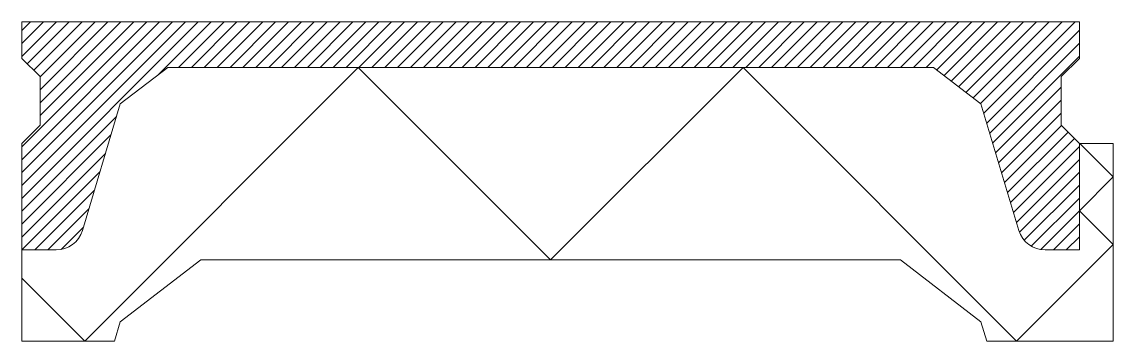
# Model space of a CAD drawing. Header units: metres. Extents: x 0 to 1197, y 0 to 350.
import ezdxf

# ---------------------------------------------------------------- set-up
doc = ezdxf.new("R2010")
doc.units = ezdxf.units.M
doc.layers.add('A-DETL-GENF', color=92, linetype='Continuous', lineweight=18)

# ---------------------------------------------------------------- blocks, each defined once
blk = doc.blocks.new('23 Dycore Ribbenvloer - Type R350_1_2m_ RC4_0-3538484-00_0 Basismaterialen')
at = {"layer": 'A-DETL-GENF', "lineweight": 5}
h = blk.add_hatch(dxfattribs=at)
h.set_pattern_fill('FP_671', color=256, style=0, pattern_type=2)
h.set_pattern_definition([(45, (9019.317, 11834.54), (-7.071068, 7.071068), [])])
h.paths.add_polyline_path([(1122.3, 100), (1160, 100), (1160, 216.7), (1140, 236.7), (1140, 290), (1160, 310), (1160, 350), (0, 350), (0, 310), (20, 290), (20, 236.7), (0, 216.7), (0, 100), (37.7, 100), (41.5, 100.3), (45.3, 101), (48.9, 102.2), (52.4, 103.8), (55.6, 105.9), (58.5, 108.4), (61.1, 111.2), (63.3, 114.4), (65.1, 117.8), (66.4, 121.4), (108, 260), (160, 300), (1000, 300), (1052, 260), (1093.6, 121.4), (1094.9, 117.8), (1096.7, 114.4), (1098.9, 111.2), (1101.5, 108.4), (1104.4, 105.9), (1107.6, 103.8), (1111.1, 102.2), (1114.7, 101), (1118.5, 100.3)])
at = {"layer": 'A-DETL-GENF'}
for p, q in [((1160, 350), (0, 350)), ((0, 350), (0, 310)), ((1160, 310), (1160, 350)), ((0, 310), (20, 290)), ((69, 0), (369, 300)), ((108, 260), (160, 300)), ((160, 300), (1000, 300)), ((369, 300), (580, 89)), ((580, 89), (791, 300)), ((791, 300), (1091, 0)), ((1000, 300), (1052, 260)), ((1140, 290), (1160, 310)), ((20, 290), (20, 236.7)), ((1140, 236.7), (1140, 290)), ((66.4, 121.4), (108, 260)), ((1052, 260), (1093.6, 121.4)), ((20, 236.7), (0, 216.7)), ((1160, 216.7), (1140, 236.7)), ((0, 216.7), (0, 100)), ((1197, 216.7), (1160, 216.7)), ((1160, 100), (1160, 216.7)), ((1197, 180), (1160.3, 216.7)), ((1197, 0), (1197, 216.7)), ((1160, 143), (1197, 180)), ((1197, 106), (1160, 143)), ((0, 100), (0, 0)), ((0, 100), (37.7, 100)), ((1091, 0), (1197, 106)), ((1122.3, 100), (1160, 100)), ((108, 21), (196.4, 89)), ((196.4, 89), (963.6, 89)), ((963.6, 89), (1052, 21)), ((69, 0), (0, 69)), ((101.7, 0), (108, 21)), ((1052, 21), (1058.3, 0)), ((0, 0), (101.7, 0)), ((1058.3, 0), (1160, 0)), ((1160, 0), (1197, 0))]:
    blk.add_line(p, q, dxfattribs=at)
for centre, start, end in [((37.7, 130), 270, 343.3008), ((1122.3, 130), 196.6992, 270)]:
    blk.add_arc(centre, 30, start, end, dxfattribs=at)

msp = doc.modelspace()

# ---------------------------------------------------------------- block references
msp.add_blockref('23 Dycore Ribbenvloer - Type R350_1_2m_ RC4_0-3538484-00_0 Basismaterialen', (0, 0))

doc.saveas('drawing.dxf')
